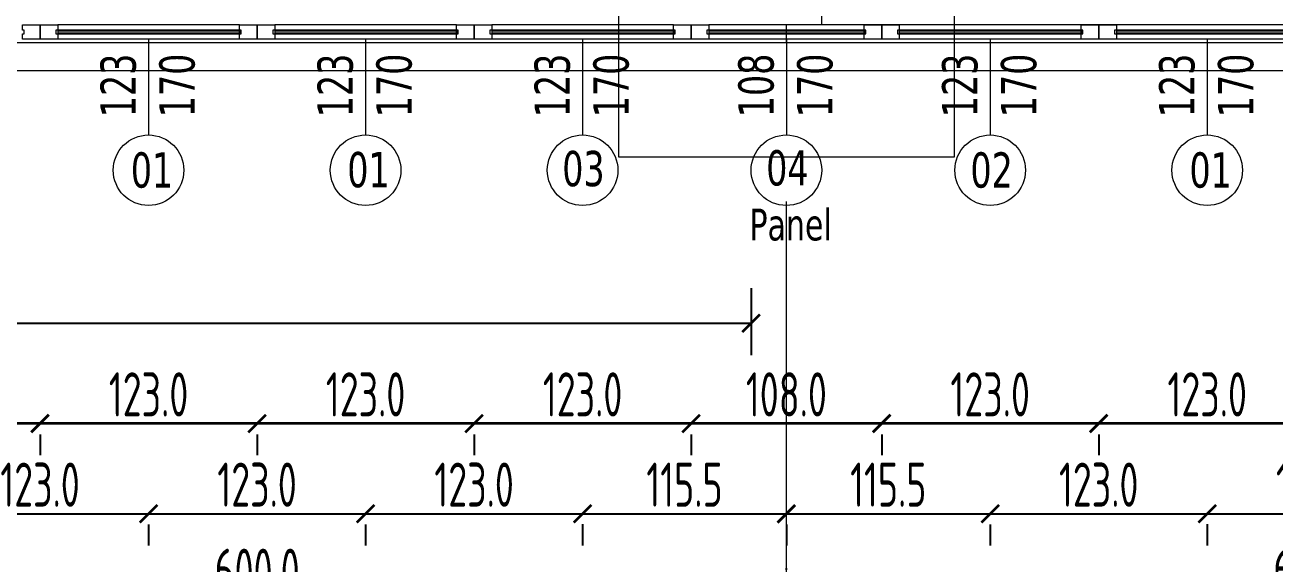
# Model space of a CAD drawing. Extents: x 6529560 to 6558080, y 5579316 to 5588131.
# Drawn here: x 6543831.46 to 6543838.55, y 5579667.87 to 5579670.92 of the extents above; entities that cross this region are included whole.
import ezdxf

# ---------------------------------------------------------------- set-up
doc = ezdxf.new("R2010")
doc.units = 0
doc.header["$MEASUREMENT"] = 0
doc.header["$PDSIZE"] = -5
doc.linetypes.add('ACAD_ISO10W100', pattern=[18, 12, -3, 0, -3])
doc.layers.get('0').update_dxf_attribs({"color": 2, "linetype": 'CONTINUOUS', "lineweight": 5})
doc.layers.get('Defpoints').update_dxf_attribs({"linetype": 'CONTINUOUS'})
for name, color, linetype, lineweight in [('arch_drzwi i okna', 4, 'CONTINUOUS', 15), ('arch_drzwi i okna_znaczniki', 130, 'CONTINUOUS', 9), ('arch_fundamenty na rzucie', 3, 'CONTINUOUS', 15), ('arch_osie', 181, 'CONTINUOUS', 5), ('arch_powierzchnia', 6, 'CONTINUOUS', 35), ('arch_sciany dzialowe cienkie na hali', 52, 'CONTINUOUS', 15), ('arch_sciany zewnętrzne', 94, 'CONTINUOUS', 18), ('arch_wymiary', 2, 'CONTINUOUS', 13)]:
    doc.layers.add(name, color=color, linetype=linetype, lineweight=lineweight)
doc.styles.add('ISO8', font='iso8.shx', dxfattribs={"width": 0.7})
doc.styles.add('TABELKA', font='tahoma.ttf', dxfattribs={"width": 0.8})
doc.dimstyles.new('biura', dxfattribs={"dimtxt": 0.25, "dimasz": 0.1, "dimexe": 0.18, "dimexo": 0.0625, "dimgap": 0.04, "dimtad": 1, "dimdec": 1, "dimlfac": 100, "dimzin": 0, "dimdsep": 46, "dimtxsty": 'ISO8', "dimblk": 'ARCHTICK', "dimcen": 0.09, "dimadec": 0, "dimazin": 0, "dimtfac": 1, "dimtdec": 1, "dimtix": 1, "dimtofl": 0, "dimtmove": 0, "dimatfit": 3, "dimldrblk": 'ARCHTICK', "dimfxl": 0.2, "dimfxlon": 1, "dimtolj": 1, "dimtzin": 0, "dimarcsym": 0})

# ---------------------------------------------------------------- blocks, each defined once
blk = doc.blocks.new('_ArchTick')
at = {"color": 0, "linetype": 'ByBlock', "const_width": 0.15}
blk.add_lwpolyline([(-0.5, -0.5), (0.5, 0.5)], dxfattribs=at)
blk = doc.blocks.new('*D2482')
at = {"layer": 'arch_wymiary', "color": 0, "lineweight": -2, "transparency": 16777216}
for p, q in [((6543745.7765, 5579666.6611), (6543853.7765, 5579666.6611)), ((6543745.7765, 5579666.5898), (6543745.7765, 5579666.4811)), ((6543853.7765, 5579666.5898), (6543853.7765, 5579666.4811))]:
    blk.add_line(p, q, dxfattribs=at)
at = {"layer": 'Defpoints', "color": 0, "transparency": 16777216}
for p in [(6543745.7765, 5579668.6611, -7.3022), (6543853.7765, 5579668.6611, -7.3022), (6543853.7765, 5579666.6611)]:
    blk.add_point(p, dxfattribs=at)
at = {"layer": 'arch_wymiary', "color": 0, "lineweight": -2, "transparency": 16777216, "xscale": 0.1, "yscale": 0.1, "zscale": 0.1, "rotation": 180}
blk.add_blockref('_ArchTick', (6543745.7765, 5579666.6611), dxfattribs=at)
at = {"layer": 'arch_wymiary', "color": 0, "lineweight": -2, "transparency": 16777216, "xscale": 0.1, "yscale": 0.1, "zscale": 0.1}
blk.add_blockref('_ArchTick', (6543853.7765, 5579666.6611), dxfattribs=at)
at = {"layer": 'arch_wymiary', "color": 0, "transparency": 16777216, "insert": (6543799.7765, 5579666.8261), "char_height": 0.25, "attachment_point": 5, "style": 'ISO8'}
blk.add_mtext('\\A1;10800.0', dxfattribs=at)
blk = doc.blocks.new('*D2490')
at = {"layer": 'arch_wymiary', "color": 0, "lineweight": -2, "transparency": 16777216}
for p, q in [((6543829.7765, 5579667.1609), (6543841.7765, 5579667.1609)), ((6543829.7765, 5579667.0416), (6543829.7765, 5579666.9809)), ((6543841.7765, 5579667.0416), (6543841.7765, 5579666.9809))]:
    blk.add_line(p, q, dxfattribs=at)
at = {"layer": 'Defpoints', "color": 0, "transparency": 16777216}
for p in [(6543829.7765, 5579668.1609, -7.3022), (6543841.7765, 5579668.1609, -7.3022), (6543841.7765, 5579667.1609)]:
    blk.add_point(p, dxfattribs=at)
at = {"layer": 'arch_wymiary', "color": 0, "lineweight": -2, "transparency": 16777216, "xscale": 0.1, "yscale": 0.1, "zscale": 0.1, "rotation": 180}
blk.add_blockref('_ArchTick', (6543829.7765, 5579667.1609), dxfattribs=at)
at = {"layer": 'arch_wymiary', "color": 0, "lineweight": -2, "transparency": 16777216, "xscale": 0.1, "yscale": 0.1, "zscale": 0.1}
blk.add_blockref('_ArchTick', (6543841.7765, 5579667.1609), dxfattribs=at)
at = {"layer": 'arch_wymiary', "color": 0, "transparency": 16777216, "insert": (6543835.7765, 5579667.3259), "char_height": 0.25, "attachment_point": 5, "style": 'ISO8'}
blk.add_mtext('\\A1;1200.0', dxfattribs=at)
blk = doc.blocks.new('*D2494')
at = {"layer": 'arch_wymiary', "color": 0, "lineweight": -2, "transparency": 16777216}
for p, q in [((6543835.7765, 5579667.8317), (6543835.7765, 5579667.8411)), ((6543841.7765, 5579667.6611), (6543841.7765, 5579667.8411)), ((6543841.7765, 5579667.6611), (6543835.7765, 5579667.6611))]:
    blk.add_line(p, q, dxfattribs=at)
at = {"layer": 'Defpoints', "color": 0, "transparency": 16777216}
for p in [(6543835.7765, 5579667.6611, -7.3022), (6543835.7765, 5579667.6611), (6543841.7765, 5579667.6536)]:
    blk.add_point(p, dxfattribs=at)
at = {"layer": 'arch_wymiary', "color": 0, "lineweight": -2, "transparency": 16777216, "xscale": 0.1, "yscale": 0.1, "zscale": 0.1, "rotation": 180}
blk.add_blockref('_ArchTick', (6543835.7765, 5579667.6611), dxfattribs=at)
at = {"layer": 'arch_wymiary', "color": 0, "lineweight": -2, "transparency": 16777216, "xscale": 0.1, "yscale": 0.1, "zscale": 0.1}
blk.add_blockref('_ArchTick', (6543841.7765, 5579667.6611), dxfattribs=at)
at = {"layer": 'arch_wymiary', "color": 0, "transparency": 16777216, "insert": (6543838.7765, 5579667.8261), "char_height": 0.25, "attachment_point": 5, "style": 'ISO8'}
blk.add_mtext('\\A1;600.0', dxfattribs=at)
blk = doc.blocks.new('*D2495')
at = {"layer": 'arch_wymiary', "color": 0, "lineweight": -2, "transparency": 16777216}
for p, q in [((6543835.7765, 5579667.8317), (6543835.7765, 5579667.8411)), ((6543835.7765, 5579667.6611), (6543829.7765, 5579667.6611)), ((6543829.7765, 5579667.4904), (6543829.7765, 5579667.4811))]:
    blk.add_line(p, q, dxfattribs=at)
at = {"layer": 'Defpoints', "color": 0, "transparency": 16777216}
for p in [(6543829.7765, 5579667.6611, -7.3022), (6543829.7765, 5579667.6611), (6543835.7765, 5579667.6611, -7.3022)]:
    blk.add_point(p, dxfattribs=at)
at = {"layer": 'arch_wymiary', "color": 0, "lineweight": -2, "transparency": 16777216, "xscale": 0.1, "yscale": 0.1, "zscale": 0.1, "rotation": 180}
blk.add_blockref('_ArchTick', (6543829.7765, 5579667.6611), dxfattribs=at)
at = {"layer": 'arch_wymiary', "color": 0, "lineweight": -2, "transparency": 16777216, "xscale": 0.1, "yscale": 0.1, "zscale": 0.1}
blk.add_blockref('_ArchTick', (6543835.7765, 5579667.6611), dxfattribs=at)
at = {"layer": 'arch_wymiary', "color": 0, "transparency": 16777216, "insert": (6543832.7765, 5579667.8261), "char_height": 0.25, "attachment_point": 5, "style": 'ISO8'}
blk.add_mtext('\\A1;600.0', dxfattribs=at)
blk = doc.blocks.new('*D2679')
at = {"layer": 'arch_wymiary', "color": 0, "lineweight": -2, "transparency": 16777216}
for p, q in [((6543830.9315, 5579668.1491), (6543832.1615, 5579668.1491)), ((6543830.9315, 5579668.0877), (6543830.9315, 5579667.9691)), ((6543832.1615, 5579668.0877), (6543832.1615, 5579667.9691))]:
    blk.add_line(p, q, dxfattribs=at)
at = {"layer": 'Defpoints', "color": 0, "transparency": 16777216}
for p in [(6543830.9315, 5579670.3548, -7.2654), (6543832.1615, 5579670.3548, -7.2654), (6543832.1615, 5579668.1491)]:
    blk.add_point(p, dxfattribs=at)
at = {"layer": 'arch_wymiary', "color": 0, "lineweight": -2, "transparency": 16777216, "xscale": 0.1, "yscale": 0.1, "zscale": 0.1, "rotation": 180}
blk.add_blockref('_ArchTick', (6543830.9315, 5579668.1491), dxfattribs=at)
at = {"layer": 'arch_wymiary', "color": 0, "lineweight": -2, "transparency": 16777216, "xscale": 0.1, "yscale": 0.1, "zscale": 0.1}
blk.add_blockref('_ArchTick', (6543832.1615, 5579668.1491), dxfattribs=at)
at = {"layer": 'arch_wymiary', "color": 0, "transparency": 16777216, "insert": (6543831.5465, 5579668.3141), "char_height": 0.25, "attachment_point": 5, "style": 'ISO8'}
blk.add_mtext('\\A1;123.0', dxfattribs=at)
blk = doc.blocks.new('*D2680')
at = {"layer": 'arch_wymiary', "color": 0, "lineweight": -2, "transparency": 16777216}
for p, q in [((6543832.1615, 5579668.1491), (6543833.3915, 5579668.1491)), ((6543832.1615, 5579668.0877), (6543832.1615, 5579667.9691)), ((6543833.3915, 5579668.0885), (6543833.3915, 5579667.9691))]:
    blk.add_line(p, q, dxfattribs=at)
at = {"layer": 'Defpoints', "color": 0, "transparency": 16777216}
for p in [(6543833.3915, 5579670.3982, 7.3391), (6543832.1615, 5579670.3548, -7.2654), (6543833.3915, 5579668.1491)]:
    blk.add_point(p, dxfattribs=at)
at = {"layer": 'arch_wymiary', "color": 0, "lineweight": -2, "transparency": 16777216, "xscale": 0.1, "yscale": 0.1, "zscale": 0.1, "rotation": 180}
blk.add_blockref('_ArchTick', (6543832.1615, 5579668.1491), dxfattribs=at)
at = {"layer": 'arch_wymiary', "color": 0, "lineweight": -2, "transparency": 16777216, "xscale": 0.1, "yscale": 0.1, "zscale": 0.1}
blk.add_blockref('_ArchTick', (6543833.3915, 5579668.1491), dxfattribs=at)
at = {"layer": 'arch_wymiary', "color": 0, "transparency": 16777216, "insert": (6543832.7765, 5579668.3141), "char_height": 0.25, "attachment_point": 5, "style": 'ISO8'}
blk.add_mtext('\\A1;123.0', dxfattribs=at)
blk = doc.blocks.new('*D2681')
at = {"layer": 'arch_wymiary', "color": 0, "lineweight": -2, "transparency": 16777216}
for p, q in [((6543833.3915, 5579668.1491), (6543834.6215, 5579668.1491)), ((6543833.3915, 5579668.0885), (6543833.3915, 5579667.9691)), ((6543834.6215, 5579668.0896), (6543834.6215, 5579667.9691))]:
    blk.add_line(p, q, dxfattribs=at)
at = {"layer": 'Defpoints', "color": 0, "transparency": 16777216}
for p in [(6543833.3915, 5579670.3982, 7.3391), (6543834.6215, 5579670.3982, -7.2654), (6543834.6215, 5579668.1491)]:
    blk.add_point(p, dxfattribs=at)
at = {"layer": 'arch_wymiary', "color": 0, "lineweight": -2, "transparency": 16777216, "xscale": 0.1, "yscale": 0.1, "zscale": 0.1, "rotation": 180}
blk.add_blockref('_ArchTick', (6543833.3915, 5579668.1491), dxfattribs=at)
at = {"layer": 'arch_wymiary', "color": 0, "lineweight": -2, "transparency": 16777216, "xscale": 0.1, "yscale": 0.1, "zscale": 0.1}
blk.add_blockref('_ArchTick', (6543834.6215, 5579668.1491), dxfattribs=at)
at = {"layer": 'arch_wymiary', "color": 0, "transparency": 16777216, "insert": (6543834.0065, 5579668.3141), "char_height": 0.25, "attachment_point": 5, "style": 'ISO8'}
blk.add_mtext('\\A1;123.0', dxfattribs=at)
blk = doc.blocks.new('*D2682')
at = {"layer": 'arch_wymiary', "color": 0, "lineweight": -2, "transparency": 16777216}
for p, q in [((6543834.6215, 5579668.1491), (6543835.7765, 5579668.1491)), ((6543834.6215, 5579668.0896), (6543834.6215, 5579667.9691)), ((6543835.7765, 5579668.0885), (6543835.7765, 5579667.9691))]:
    blk.add_line(p, q, dxfattribs=at)
at = {"layer": 'Defpoints', "color": 0, "transparency": 16777216}
for p in [(6543834.6215, 5579670.3982, -7.2654), (6543835.7765, 5579670.3982, 7.3391), (6543835.7765, 5579668.1491)]:
    blk.add_point(p, dxfattribs=at)
at = {"layer": 'arch_wymiary', "color": 0, "lineweight": -2, "transparency": 16777216, "xscale": 0.1, "yscale": 0.1, "zscale": 0.1, "rotation": 180}
blk.add_blockref('_ArchTick', (6543834.6215, 5579668.1491), dxfattribs=at)
at = {"layer": 'arch_wymiary', "color": 0, "lineweight": -2, "transparency": 16777216, "xscale": 0.1, "yscale": 0.1, "zscale": 0.1}
blk.add_blockref('_ArchTick', (6543835.7765, 5579668.1491), dxfattribs=at)
at = {"layer": 'arch_wymiary', "color": 0, "transparency": 16777216, "insert": (6543835.199, 5579668.3141), "char_height": 0.25, "attachment_point": 5, "style": 'ISO8'}
blk.add_mtext('\\A1;115.5', dxfattribs=at)
blk = doc.blocks.new('*D2683')
at = {"layer": 'arch_wymiary', "color": 0, "lineweight": -2, "transparency": 16777216}
for p, q in [((6543835.7765, 5579668.1491), (6543836.9315, 5579668.1491)), ((6543835.7765, 5579668.0885), (6543835.7765, 5579667.9691)), ((6543836.9315, 5579668.0885), (6543836.9315, 5579667.9691))]:
    blk.add_line(p, q, dxfattribs=at)
at = {"layer": 'Defpoints', "color": 0, "transparency": 16777216}
for p in [(6543835.7765, 5579670.3982, 7.3391), (6543836.9315, 5579670.3982, 7.3391), (6543836.9315, 5579668.1491)]:
    blk.add_point(p, dxfattribs=at)
at = {"layer": 'arch_wymiary', "color": 0, "lineweight": -2, "transparency": 16777216, "xscale": 0.1, "yscale": 0.1, "zscale": 0.1, "rotation": 180}
blk.add_blockref('_ArchTick', (6543835.7765, 5579668.1491), dxfattribs=at)
at = {"layer": 'arch_wymiary', "color": 0, "lineweight": -2, "transparency": 16777216, "xscale": 0.1, "yscale": 0.1, "zscale": 0.1}
blk.add_blockref('_ArchTick', (6543836.9315, 5579668.1491), dxfattribs=at)
at = {"layer": 'arch_wymiary', "color": 0, "transparency": 16777216, "insert": (6543836.354, 5579668.3141), "char_height": 0.25, "attachment_point": 5, "style": 'ISO8'}
blk.add_mtext('\\A1;115.5', dxfattribs=at)
blk = doc.blocks.new('*D2684')
at = {"layer": 'arch_wymiary', "color": 0, "lineweight": -2, "transparency": 16777216}
for p, q in [((6543836.9315, 5579668.1491), (6543838.1615, 5579668.1491)), ((6543836.9315, 5579668.0885), (6543836.9315, 5579667.9691)), ((6543838.1615, 5579668.0896), (6543838.1615, 5579667.9691))]:
    blk.add_line(p, q, dxfattribs=at)
at = {"layer": 'Defpoints', "color": 0, "transparency": 16777216}
for p in [(6543836.9315, 5579670.3982, 7.3391), (6543838.1615, 5579670.3982, -7.2654), (6543838.1615, 5579668.1491)]:
    blk.add_point(p, dxfattribs=at)
at = {"layer": 'arch_wymiary', "color": 0, "lineweight": -2, "transparency": 16777216, "xscale": 0.1, "yscale": 0.1, "zscale": 0.1, "rotation": 180}
blk.add_blockref('_ArchTick', (6543836.9315, 5579668.1491), dxfattribs=at)
at = {"layer": 'arch_wymiary', "color": 0, "lineweight": -2, "transparency": 16777216, "xscale": 0.1, "yscale": 0.1, "zscale": 0.1}
blk.add_blockref('_ArchTick', (6543838.1615, 5579668.1491), dxfattribs=at)
at = {"layer": 'arch_wymiary', "color": 0, "transparency": 16777216, "insert": (6543837.5465, 5579668.3141), "char_height": 0.25, "attachment_point": 5, "style": 'ISO8'}
blk.add_mtext('\\A1;123.0', dxfattribs=at)
blk = doc.blocks.new('*D2685')
at = {"layer": 'arch_wymiary', "color": 0, "lineweight": -2, "transparency": 16777216}
for p, q in [((6543838.1615, 5579668.1491), (6543839.3915, 5579668.1491)), ((6543838.1615, 5579668.0896), (6543838.1615, 5579667.9691)), ((6543839.3915, 5579668.0896), (6543839.3915, 5579667.9691))]:
    blk.add_line(p, q, dxfattribs=at)
at = {"layer": 'Defpoints', "color": 0, "transparency": 16777216}
for p in [(6543838.1615, 5579670.3982, -7.2654), (6543839.3915, 5579670.3982, -7.2654), (6543839.3915, 5579668.1491)]:
    blk.add_point(p, dxfattribs=at)
at = {"layer": 'arch_wymiary', "color": 0, "lineweight": -2, "transparency": 16777216, "xscale": 0.1, "yscale": 0.1, "zscale": 0.1, "rotation": 180}
blk.add_blockref('_ArchTick', (6543838.1615, 5579668.1491), dxfattribs=at)
at = {"layer": 'arch_wymiary', "color": 0, "lineweight": -2, "transparency": 16777216, "xscale": 0.1, "yscale": 0.1, "zscale": 0.1}
blk.add_blockref('_ArchTick', (6543839.3915, 5579668.1491), dxfattribs=at)
at = {"layer": 'arch_wymiary', "color": 0, "transparency": 16777216, "insert": (6543838.7765, 5579668.3141), "char_height": 0.25, "attachment_point": 5, "style": 'ISO8'}
blk.add_mtext('\\A1;123.0', dxfattribs=at)
blk = doc.blocks.new('*D2755')
at = {"layer": 'arch_wymiary', "color": 0, "lineweight": -2, "transparency": 16777216}
for p, q in [((6543830.3165, 5579668.6611), (6543831.5465, 5579668.6611)), ((6543830.3165, 5579668.5985), (6543830.3165, 5579668.4811)), ((6543831.5465, 5579668.5985), (6543831.5465, 5579668.4811))]:
    blk.add_line(p, q, dxfattribs=at)
at = {"layer": 'Defpoints', "color": 0, "transparency": 16777216}
for p in [(6543830.3165, 5579670.8411, -7.2654), (6543831.5465, 5579670.8411, -7.2654), (6543831.5465, 5579668.6611)]:
    blk.add_point(p, dxfattribs=at)
at = {"layer": 'arch_wymiary', "color": 0, "lineweight": -2, "transparency": 16777216, "xscale": 0.1, "yscale": 0.1, "zscale": 0.1, "rotation": 180}
blk.add_blockref('_ArchTick', (6543830.3165, 5579668.6611), dxfattribs=at)
at = {"layer": 'arch_wymiary', "color": 0, "lineweight": -2, "transparency": 16777216, "xscale": 0.1, "yscale": 0.1, "zscale": 0.1}
blk.add_blockref('_ArchTick', (6543831.5465, 5579668.6611), dxfattribs=at)
at = {"layer": 'arch_wymiary', "color": 0, "transparency": 16777216, "insert": (6543830.9315, 5579668.8261), "char_height": 0.25, "attachment_point": 5, "style": 'ISO8'}
blk.add_mtext('\\A1;123.0', dxfattribs=at)
blk = doc.blocks.new('*D2756')
at = {"layer": 'arch_wymiary', "color": 0, "lineweight": -2, "transparency": 16777216}
for p, q in [((6543831.5465, 5579668.6611), (6543832.7765, 5579668.6611)), ((6543831.5465, 5579668.5985), (6543831.5465, 5579668.4811)), ((6543832.7765, 5579668.5985), (6543832.7765, 5579668.4811))]:
    blk.add_line(p, q, dxfattribs=at)
at = {"layer": 'Defpoints', "color": 0, "transparency": 16777216}
for p in [(6543831.5465, 5579670.8411, -7.2654), (6543832.7765, 5579670.8411, -7.2654), (6543832.7765, 5579668.6611)]:
    blk.add_point(p, dxfattribs=at)
at = {"layer": 'arch_wymiary', "color": 0, "lineweight": -2, "transparency": 16777216, "xscale": 0.1, "yscale": 0.1, "zscale": 0.1, "rotation": 180}
blk.add_blockref('_ArchTick', (6543831.5465, 5579668.6611), dxfattribs=at)
at = {"layer": 'arch_wymiary', "color": 0, "lineweight": -2, "transparency": 16777216, "xscale": 0.1, "yscale": 0.1, "zscale": 0.1}
blk.add_blockref('_ArchTick', (6543832.7765, 5579668.6611), dxfattribs=at)
at = {"layer": 'arch_wymiary', "color": 0, "transparency": 16777216, "insert": (6543832.1615, 5579668.8261), "char_height": 0.25, "attachment_point": 5, "style": 'ISO8'}
blk.add_mtext('\\A1;123.0', dxfattribs=at)
blk = doc.blocks.new('*D2757')
at = {"layer": 'arch_wymiary', "color": 0, "lineweight": -2, "transparency": 16777216}
for p, q in [((6543832.7765, 5579668.6611), (6543834.0065, 5579668.6611)), ((6543832.7765, 5579668.5985), (6543832.7765, 5579668.4811)), ((6543834.0065, 5579668.5985), (6543834.0065, 5579668.4811))]:
    blk.add_line(p, q, dxfattribs=at)
at = {"layer": 'Defpoints', "color": 0, "transparency": 16777216}
for p in [(6543832.7765, 5579670.8411, -7.2654), (6543834.0065, 5579670.8411, -7.2654), (6543834.0065, 5579668.6611)]:
    blk.add_point(p, dxfattribs=at)
at = {"layer": 'arch_wymiary', "color": 0, "lineweight": -2, "transparency": 16777216, "xscale": 0.1, "yscale": 0.1, "zscale": 0.1, "rotation": 180}
blk.add_blockref('_ArchTick', (6543832.7765, 5579668.6611), dxfattribs=at)
at = {"layer": 'arch_wymiary', "color": 0, "lineweight": -2, "transparency": 16777216, "xscale": 0.1, "yscale": 0.1, "zscale": 0.1}
blk.add_blockref('_ArchTick', (6543834.0065, 5579668.6611), dxfattribs=at)
at = {"layer": 'arch_wymiary', "color": 0, "transparency": 16777216, "insert": (6543833.3915, 5579668.8261), "char_height": 0.25, "attachment_point": 5, "style": 'ISO8'}
blk.add_mtext('\\A1;123.0', dxfattribs=at)
blk = doc.blocks.new('*D2758')
at = {"layer": 'arch_wymiary', "color": 0, "lineweight": -2, "transparency": 16777216}
for p, q in [((6543834.0065, 5579668.6611), (6543835.2365, 5579668.6611)), ((6543834.0065, 5579668.5985), (6543834.0065, 5579668.4811)), ((6543835.2365, 5579668.5985), (6543835.2365, 5579668.4811))]:
    blk.add_line(p, q, dxfattribs=at)
at = {"layer": 'Defpoints', "color": 0, "transparency": 16777216}
for p in [(6543834.0065, 5579670.8411, -7.2654), (6543835.2365, 5579670.8411, -7.2654), (6543835.2365, 5579668.6611)]:
    blk.add_point(p, dxfattribs=at)
at = {"layer": 'arch_wymiary', "color": 0, "lineweight": -2, "transparency": 16777216, "xscale": 0.1, "yscale": 0.1, "zscale": 0.1, "rotation": 180}
blk.add_blockref('_ArchTick', (6543834.0065, 5579668.6611), dxfattribs=at)
at = {"layer": 'arch_wymiary', "color": 0, "lineweight": -2, "transparency": 16777216, "xscale": 0.1, "yscale": 0.1, "zscale": 0.1}
blk.add_blockref('_ArchTick', (6543835.2365, 5579668.6611), dxfattribs=at)
at = {"layer": 'arch_wymiary', "color": 0, "transparency": 16777216, "insert": (6543834.6215, 5579668.8261), "char_height": 0.25, "attachment_point": 5, "style": 'ISO8'}
blk.add_mtext('\\A1;123.0', dxfattribs=at)
blk = doc.blocks.new('*D2759')
at = {"layer": 'arch_wymiary', "color": 0, "lineweight": -2, "transparency": 16777216}
for p, q in [((6543835.2365, 5579668.6611), (6543836.3165, 5579668.6611)), ((6543835.2365, 5579668.5985), (6543835.2365, 5579668.4811)), ((6543836.3165, 5579668.5985), (6543836.3165, 5579668.4811))]:
    blk.add_line(p, q, dxfattribs=at)
at = {"layer": 'Defpoints', "color": 0, "transparency": 16777216}
for p in [(6543835.2365, 5579670.8411, -7.2654), (6543836.3165, 5579670.8411, -7.2654), (6543836.3165, 5579668.6611)]:
    blk.add_point(p, dxfattribs=at)
at = {"layer": 'arch_wymiary', "color": 0, "lineweight": -2, "transparency": 16777216, "xscale": 0.1, "yscale": 0.1, "zscale": 0.1, "rotation": 180}
blk.add_blockref('_ArchTick', (6543835.2365, 5579668.6611), dxfattribs=at)
at = {"layer": 'arch_wymiary', "color": 0, "lineweight": -2, "transparency": 16777216, "xscale": 0.1, "yscale": 0.1, "zscale": 0.1}
blk.add_blockref('_ArchTick', (6543836.3165, 5579668.6611), dxfattribs=at)
at = {"layer": 'arch_wymiary', "color": 0, "transparency": 16777216, "insert": (6543835.7765, 5579668.8261), "char_height": 0.25, "attachment_point": 5, "style": 'ISO8'}
blk.add_mtext('\\A1;108.0', dxfattribs=at)
blk = doc.blocks.new('*D2760')
at = {"layer": 'arch_wymiary', "color": 0, "lineweight": -2, "transparency": 16777216}
for p, q in [((6543836.3165, 5579668.6611), (6543837.5465, 5579668.6611)), ((6543836.3165, 5579668.5985), (6543836.3165, 5579668.4811)), ((6543837.5465, 5579668.5985), (6543837.5465, 5579668.4811))]:
    blk.add_line(p, q, dxfattribs=at)
at = {"layer": 'Defpoints', "color": 0, "transparency": 16777216}
for p in [(6543836.3165, 5579670.8411, -7.2654), (6543837.5465, 5579670.8411, -7.2654), (6543837.5465, 5579668.6611)]:
    blk.add_point(p, dxfattribs=at)
at = {"layer": 'arch_wymiary', "color": 0, "lineweight": -2, "transparency": 16777216, "xscale": 0.1, "yscale": 0.1, "zscale": 0.1, "rotation": 180}
blk.add_blockref('_ArchTick', (6543836.3165, 5579668.6611), dxfattribs=at)
at = {"layer": 'arch_wymiary', "color": 0, "lineweight": -2, "transparency": 16777216, "xscale": 0.1, "yscale": 0.1, "zscale": 0.1}
blk.add_blockref('_ArchTick', (6543837.5465, 5579668.6611), dxfattribs=at)
at = {"layer": 'arch_wymiary', "color": 0, "transparency": 16777216, "insert": (6543836.9315, 5579668.8261), "char_height": 0.25, "attachment_point": 5, "style": 'ISO8'}
blk.add_mtext('\\A1;123.0', dxfattribs=at)
blk = doc.blocks.new('*D2761')
at = {"layer": 'arch_wymiary', "color": 0, "lineweight": -2, "transparency": 16777216}
for p, q in [((6543837.5465, 5579668.6611), (6543838.7765, 5579668.6611)), ((6543837.5465, 5579668.5985), (6543837.5465, 5579668.4811)), ((6543838.7765, 5579668.5985), (6543838.7765, 5579668.4811))]:
    blk.add_line(p, q, dxfattribs=at)
at = {"layer": 'Defpoints', "color": 0, "transparency": 16777216}
for p in [(6543837.5465, 5579670.8411, -7.2654), (6543838.7765, 5579670.8411, -7.2654), (6543838.7765, 5579668.6611)]:
    blk.add_point(p, dxfattribs=at)
at = {"layer": 'arch_wymiary', "color": 0, "lineweight": -2, "transparency": 16777216, "xscale": 0.1, "yscale": 0.1, "zscale": 0.1, "rotation": 180}
blk.add_blockref('_ArchTick', (6543837.5465, 5579668.6611), dxfattribs=at)
at = {"layer": 'arch_wymiary', "color": 0, "lineweight": -2, "transparency": 16777216, "xscale": 0.1, "yscale": 0.1, "zscale": 0.1}
blk.add_blockref('_ArchTick', (6543838.7765, 5579668.6611), dxfattribs=at)
at = {"layer": 'arch_wymiary', "color": 0, "transparency": 16777216, "insert": (6543838.1615, 5579668.8261), "char_height": 0.25, "attachment_point": 5, "style": 'ISO8'}
blk.add_mtext('\\A1;123.0', dxfattribs=at)
blk = doc.blocks.new('*D2781')
at = {"layer": 'arch_wymiary', "color": 0, "lineweight": -2, "transparency": 16777216}
for p, q in [((6543823.9765, 5579669.4293), (6543823.9765, 5579669.0493)), ((6543835.5765, 5579669.4293), (6543835.5765, 5579669.0493)), ((6543823.9765, 5579669.2293), (6543835.5765, 5579669.2293))]:
    blk.add_line(p, q, dxfattribs=at)
at = {"layer": 'Defpoints', "color": 0, "transparency": 16777216}
for p in [(6543823.9765, 5579671.4191), (6543835.5765, 5579671.3211), (6543835.5765, 5579669.2293)]:
    blk.add_point(p, dxfattribs=at)
at = {"layer": 'arch_wymiary', "color": 0, "lineweight": -2, "transparency": 16777216, "xscale": 0.1, "yscale": 0.1, "zscale": 0.1, "rotation": 180}
blk.add_blockref('_ArchTick', (6543823.9765, 5579669.2293), dxfattribs=at)
at = {"layer": 'arch_wymiary', "color": 0, "lineweight": -2, "transparency": 16777216, "xscale": 0.1, "yscale": 0.1, "zscale": 0.1}
blk.add_blockref('_ArchTick', (6543835.5765, 5579669.2293), dxfattribs=at)
at = {"layer": 'arch_wymiary', "color": 0, "transparency": 16777216, "insert": (6543829.7765, 5579669.3943), "char_height": 0.25, "attachment_point": 5, "style": 'ISO8'}
blk.add_mtext('\\A1;1160.0', dxfattribs=at)

msp = doc.modelspace()

# ---------------------------------------------------------------- linework, layer by layer
at = {"layer": 'arch_drzwi i okna'}
for p, q in [((6543832.6765, 5579670.9211), (6543831.6465, 5579670.9211)), ((6543831.6465, 5579670.8911), (6543831.6465, 5579670.8711)), ((6543832.6765, 5579670.8911), (6543832.6765, 5579670.8711)), ((6543833.9065, 5579670.9211), (6543832.8765, 5579670.9211)), ((6543832.8765, 5579670.8911), (6543832.8765, 5579670.8711)), ((6543833.9065, 5579670.8911), (6543833.9065, 5579670.8711)), ((6543835.1365, 5579670.9211), (6543834.1065, 5579670.9211)), ((6543834.1065, 5579670.8911), (6543834.1065, 5579670.8711)), ((6543835.1365, 5579670.8911), (6543835.1365, 5579670.8711)), ((6543836.2165, 5579670.9211), (6543835.3365, 5579670.9211)), ((6543835.3365, 5579670.8911), (6543835.3365, 5579670.8711)), ((6543836.2165, 5579670.8911), (6543836.2165, 5579670.8711)), ((6543837.4465, 5579670.9211), (6543836.4165, 5579670.9211)), ((6543836.4165, 5579670.8911), (6543836.4165, 5579670.8711)), ((6543837.4465, 5579670.8911), (6543837.4465, 5579670.8711)), ((6543838.6765, 5579670.9211), (6543837.6465, 5579670.9211)), ((6543837.6465, 5579670.8911), (6543837.6465, 5579670.8711)), ((6543832.6765, 5579670.8411), (6543831.6465, 5579670.8411)), ((6543833.9065, 5579670.8411), (6543832.8765, 5579670.8411)), ((6543835.1365, 5579670.8411), (6543834.1065, 5579670.8411)), ((6543836.2165, 5579670.8411), (6543835.3365, 5579670.8411)), ((6543837.4465, 5579670.8411), (6543836.4165, 5579670.8411)), ((6543838.6765, 5579670.8411), (6543837.6465, 5579670.8411))]:
    msp.add_line(p, q, dxfattribs=at)
for points in [[(6543831.4465, 5579670.8411), (6543831.4465, 5579670.8711), (6543831.4565, 5579670.8711), (6543831.4565, 5579670.8911), (6543831.4465, 5579670.8911), (6543831.4465, 5579670.9211), (6543831.5465, 5579670.9211), (6543831.5465, 5579670.8411), (6543831.4465, 5579670.8411)], [(6543831.6465, 5579670.9211), (6543831.6465, 5579670.8911), (6543831.6365, 5579670.8911), (6543831.6365, 5579670.8711), (6543831.6465, 5579670.8711), (6543831.6465, 5579670.8411), (6543831.5465, 5579670.8411), (6543831.5465, 5579670.9211), (6543831.6465, 5579670.9211)], [(6543832.6765, 5579670.8411), (6543832.6765, 5579670.8711), (6543832.6865, 5579670.8711), (6543832.6865, 5579670.8911), (6543832.6765, 5579670.8911), (6543832.6765, 5579670.9211), (6543832.7765, 5579670.9211), (6543832.7765, 5579670.8411), (6543832.6765, 5579670.8411)], [(6543832.8765, 5579670.9211), (6543832.8765, 5579670.8911), (6543832.8665, 5579670.8911), (6543832.8665, 5579670.8711), (6543832.8765, 5579670.8711), (6543832.8765, 5579670.8411), (6543832.7765, 5579670.8411), (6543832.7765, 5579670.9211), (6543832.8765, 5579670.9211)], [(6543833.9065, 5579670.8411), (6543833.9065, 5579670.8711), (6543833.9165, 5579670.8711), (6543833.9165, 5579670.8911), (6543833.9065, 5579670.8911), (6543833.9065, 5579670.9211), (6543834.0065, 5579670.9211), (6543834.0065, 5579670.8411), (6543833.9065, 5579670.8411)], [(6543834.1065, 5579670.9211), (6543834.1065, 5579670.8911), (6543834.0965, 5579670.8911), (6543834.0965, 5579670.8711), (6543834.1065, 5579670.8711), (6543834.1065, 5579670.8411), (6543834.0065, 5579670.8411), (6543834.0065, 5579670.9211), (6543834.1065, 5579670.9211)], [(6543835.1365, 5579670.8411), (6543835.1365, 5579670.8711), (6543835.1465, 5579670.8711), (6543835.1465, 5579670.8911), (6543835.1365, 5579670.8911), (6543835.1365, 5579670.9211), (6543835.2365, 5579670.9211), (6543835.2365, 5579670.8411), (6543835.1365, 5579670.8411)], [(6543835.3365, 5579670.9211), (6543835.3365, 5579670.8911), (6543835.3265, 5579670.8911), (6543835.3265, 5579670.8711), (6543835.3365, 5579670.8711), (6543835.3365, 5579670.8411), (6543835.2365, 5579670.8411), (6543835.2365, 5579670.9211), (6543835.3365, 5579670.9211)], [(6543836.2165, 5579670.8411), (6543836.2165, 5579670.8711), (6543836.2265, 5579670.8711), (6543836.2265, 5579670.8911), (6543836.2165, 5579670.8911), (6543836.2165, 5579670.9211), (6543836.3165, 5579670.9211), (6543836.3165, 5579670.8411), (6543836.2165, 5579670.8411)], [(6543836.4165, 5579670.9211), (6543836.4165, 5579670.8911), (6543836.4065, 5579670.8911), (6543836.4065, 5579670.8711), (6543836.4165, 5579670.8711), (6543836.4165, 5579670.8411), (6543836.3165, 5579670.8411), (6543836.3165, 5579670.9211), (6543836.4165, 5579670.9211)], [(6543837.4465, 5579670.8411), (6543837.4465, 5579670.8711), (6543837.4565, 5579670.8711), (6543837.4565, 5579670.8911), (6543837.4465, 5579670.8911), (6543837.4465, 5579670.9211), (6543837.5465, 5579670.9211), (6543837.5465, 5579670.8411), (6543837.4465, 5579670.8411)], [(6543837.6465, 5579670.9211), (6543837.6465, 5579670.8911), (6543837.6365, 5579670.8911), (6543837.6365, 5579670.8711), (6543837.6465, 5579670.8711), (6543837.6465, 5579670.8411), (6543837.5465, 5579670.8411), (6543837.5465, 5579670.9211), (6543837.6465, 5579670.9211)]]:
    msp.add_lwpolyline(points, dxfattribs=at)
for points in [[(6543831.6365, 5579670.8711), (6543832.6865, 5579670.8711), (6543832.6865, 5579670.8911), (6543831.6365, 5579670.8911)], [(6543831.6465, 5579670.8761), (6543832.6765, 5579670.8761), (6543832.6765, 5579670.8861), (6543831.6465, 5579670.8861)], [(6543832.8665, 5579670.8711), (6543833.9165, 5579670.8711), (6543833.9165, 5579670.8911), (6543832.8665, 5579670.8911)], [(6543832.8765, 5579670.8761), (6543833.9065, 5579670.8761), (6543833.9065, 5579670.8861), (6543832.8765, 5579670.8861)], [(6543834.0965, 5579670.8711), (6543835.1465, 5579670.8711), (6543835.1465, 5579670.8911), (6543834.0965, 5579670.8911)], [(6543834.1065, 5579670.8761), (6543835.1365, 5579670.8761), (6543835.1365, 5579670.8861), (6543834.1065, 5579670.8861)], [(6543835.3265, 5579670.8711), (6543836.2265, 5579670.8711), (6543836.2265, 5579670.8911), (6543835.3265, 5579670.8911)], [(6543835.3365, 5579670.8761), (6543836.2165, 5579670.8761), (6543836.2165, 5579670.8861), (6543835.3365, 5579670.8861)], [(6543836.4065, 5579670.8711), (6543837.4565, 5579670.8711), (6543837.4565, 5579670.8911), (6543836.4065, 5579670.8911)], [(6543836.4165, 5579670.8761), (6543837.4465, 5579670.8761), (6543837.4465, 5579670.8861), (6543836.4165, 5579670.8861)], [(6543837.6365, 5579670.8711), (6543838.6865, 5579670.8711), (6543838.6865, 5579670.8911), (6543837.6365, 5579670.8911)], [(6543837.6465, 5579670.8761), (6543838.6765, 5579670.8761), (6543838.6765, 5579670.8861), (6543837.6465, 5579670.8861)]]:
    msp.add_lwpolyline(points, close=True, dxfattribs=at)
at = {"layer": 'arch_drzwi i okna_znaczniki'}
for p, q in [((6543832.1615, 5579670.8411), (6543832.1615, 5579670.2973)), ((6543833.3915, 5579670.8411), (6543833.3915, 5579670.2973)), ((6543834.6215, 5579670.8411), (6543834.6215, 5579670.2973)), ((6543835.7765, 5579670.8411), (6543835.7765, 5579670.2973)), ((6543836.9315, 5579670.8411), (6543836.9315, 5579670.2973)), ((6543838.1615, 5579670.8411), (6543838.1615, 5579670.2973))]:
    msp.add_line(p, q, dxfattribs=at)
for centre in [(6543832.1615, 5579670.0973, -7.3022), (6543833.3915, 5579670.0973, -7.3022), (6543834.6215, 5579670.0973, -7.3022), (6543835.7765, 5579670.0973, -7.3022), (6543836.9315, 5579670.0973, -7.3022), (6543838.1615, 5579670.0973, -7.3022)]:
    msp.add_circle(centre, 0.2, dxfattribs=at)
at = {"layer": 'arch_fundamenty na rzucie'}
msp.add_lwpolyline([(6543834.8265, 5579672.071), (6543836.7265, 5579672.071), (6543836.7265, 5579670.171), (6543834.8265, 5579670.171)], close=True, dxfattribs=at)
at = {"layer": 'arch_osie', "linetype": 'ACAD_ISO10W100', "ltscale": 0.3, "extrusion": (-4.94832e-09, -8.0265e-10, 1), "elevation": 0}
msp.add_lwpolyline([(6543835.7765, 5579666.3192), (6543835.7765, 5579684.833)], dxfattribs=at)
at = {"layer": 'arch_powierzchnia'}
msp.add_lwpolyline([(6543743.2165, 5579685.8086), (6543856.3365, 5579685.8086), (6543856.3365, 5579668.6611), (6543743.2165, 5579668.6611)], close=True, dxfattribs=at)
at = {"layer": 'arch_sciany dzialowe cienkie na hali'}
msp.add_lwpolyline([(6543835.9765, 5579670.9911), (6543841.5765, 5579670.9911), (6543841.5765, 5579670.9211), (6543835.9765, 5579670.9211)], close=True, dxfattribs=at)
at = {"layer": 'arch_sciany zewnętrzne'}
for points in [[(6543854.3366, 5579683.8086), (6543854.3366, 5579670.6611), (6543775.5765, 5579670.6611)], [(6543828.0065, 5579670.8411), (6543828.0065, 5579670.8211), (6543854.1766, 5579670.8211), (6543854.1766, 5579682.1306), (6543854.1565, 5579682.1306)]]:
    msp.add_lwpolyline(points, dxfattribs=at)

# ---------------------------------------------------------------- texts
at = {"layer": 'arch_drzwi i okna_znaczniki', "char_height": 0.2, "attachment_point": 1, "rotation": 90, "style": 'TABELKA'}
for s, insert in [('123\\P170', (6543831.889, 5579670.3982, 7.3022)), ('123\\P170', (6543833.119, 5579670.3982, 7.3022)), ('123\\P170', (6543834.349, 5579670.3982, 7.3022)), ('108\\P170', (6543835.504, 5579670.3982, 7.3022)), ('123\\P170', (6543836.659, 5579670.3982, 7.3022)), ('123\\P170', (6543837.889, 5579670.3982, 7.3022))]:
    msp.add_mtext_dynamic_manual_height_columns(s, width=2.624355, gutter_width=1.8276, heights=[0], dxfattribs=dict(at, insert=insert))
at = {"layer": 'arch_drzwi i okna_znaczniki', "attachment_point": 1, "style": 'TABELKA'}
for s, insert, char_height, width in [('01', (6543832.061, 5579670.1989, -14.2426), 0.2, 0.354262), ('01', (6543833.288, 5579670.2011, -14.2226), 0.2, 0.354262), ('03', (6543834.5061, 5579670.207, -14.2326), 0.2, 0.354262), ('04', (6543835.6621, 5579670.2109, -15.0926), 0.2, 0.354262), ('02', (6543836.8195, 5579670.1988, -14.2326), 0.2, 0.354262), ('01', (6543838.061, 5579670.1989, -14.2426), 0.2, 0.354262), ('Panel', (6543835.5675, 5579669.8795, -7.9441), 0.18, 1.221099)]:
    msp.add_mtext(s, dxfattribs=dict(at, insert=insert, char_height=char_height, width=width))

# ---------------------------------------------------------------- dimensions: what is measured, and where the dimension line sits
at = {"layer": 'arch_wymiary', "color": 4}
dim = msp.add_linear_dim(base=(6543835.5765, 5579669.2293), p1=(6543823.9765, 5579671.4191), p2=(6543835.5765, 5579671.3211), dimstyle='biura', override={"dimarcsym": 2}, dxfattribs=at)
dim.commit()
dim.dimension.update_dxf_attribs({"geometry": '*D2781', "text_midpoint": (6543829.7765, 5579669.3943)})
at = {"layer": 'arch_wymiary'}
for base, p1, p2, override, picture, middle in [((6543831.5465, 5579668.6611), (6543830.3165, 5579670.8411, -7.2654), (6543831.5465, 5579670.8411, -7.2654), {"dimtmove": 1}, '*D2755', (6543830.9315, 5579668.8261)), ((6543832.7765, 5579668.6611), (6543831.5465, 5579670.8411, -7.2654), (6543832.7765, 5579670.8411, -7.2654), {"dimtmove": 1}, '*D2756', (6543832.1615, 5579668.8261)), ((6543834.0065, 5579668.6611), (6543832.7765, 5579670.8411, -7.2654), (6543834.0065, 5579670.8411, -7.2654), {"dimtmove": 1}, '*D2757', (6543833.3915, 5579668.8261)), ((6543835.2365, 5579668.6611), (6543834.0065, 5579670.8411, -7.2654), (6543835.2365, 5579670.8411, -7.2654), {"dimtmove": 1}, '*D2758', (6543834.6215, 5579668.8261)), ((6543836.3165, 5579668.6611), (6543835.2365, 5579670.8411, -7.2654), (6543836.3165, 5579670.8411, -7.2654), {"dimtmove": 1}, '*D2759', (6543835.7765, 5579668.8261)), ((6543837.5465, 5579668.6611), (6543836.3165, 5579670.8411, -7.2654), (6543837.5465, 5579670.8411, -7.2654), {"dimtmove": 1}, '*D2760', (6543836.9315, 5579668.8261)), ((6543838.7765, 5579668.6611), (6543837.5465, 5579670.8411, -7.2654), (6543838.7765, 5579670.8411, -7.2654), {"dimtmove": 1}, '*D2761', (6543838.1615, 5579668.8261)), ((6543833.3915, 5579668.1491), (6543832.1615, 5579670.3548, -7.2654), (6543833.3915, 5579670.3982, 7.3391), {"dimtmove": 1}, '*D2680', (6543832.7765, 5579668.3141)), ((6543834.6215, 5579668.1491), (6543833.3915, 5579670.3982, 7.3391), (6543834.6215, 5579670.3982, -7.2654), {"dimtmove": 1}, '*D2681', (6543834.0065, 5579668.3141)), ((6543835.7765, 5579668.1491), (6543834.6215, 5579670.3982, -7.2654), (6543835.7765, 5579670.3982, 7.3391), {"dimtmove": 1}, '*D2682', (6543835.199, 5579668.3141)), ((6543836.9315, 5579668.1491), (6543835.7765, 5579670.3982, 7.3391), (6543836.9315, 5579670.3982, 7.3391), {"dimtmove": 1}, '*D2683', (6543836.354, 5579668.3141)), ((6543838.1615, 5579668.1491), (6543836.9315, 5579670.3982, 7.3391), (6543838.1615, 5579670.3982, -7.2654), {"dimtmove": 1}, '*D2684', (6543837.5465, 5579668.3141)), ((6543839.3915, 5579668.1491), (6543838.1615, 5579670.3982, -7.2654), (6543839.3915, 5579670.3982, -7.2654), {"dimtmove": 1}, '*D2685', (6543838.7765, 5579668.3141)), ((6543832.1615, 5579668.1491), (6543830.9315, 5579670.3548, -7.2654), (6543832.1615, 5579670.3548, -7.2654), {"dimtmove": 1}, '*D2679', (6543831.5465, 5579668.3141)), ((6543853.7765, 5579666.6611), (6543745.7765, 5579668.6611, -7.3022), (6543853.7765, 5579668.6611, -7.3022), {"dimtxt": 0.25}, '*D2482', (6543799.7765, 5579666.8261)), ((6543841.7765, 5579667.1609), (6543829.7765, 5579668.1609, -7.3022), (6543841.7765, 5579668.1609, -7.3022), {"dimtxt": 0.25}, '*D2490', (6543835.7765, 5579667.3259)), ((6543829.7765, 5579667.6611, -7.3022), (6543835.7765, 5579667.6611, -14.6045), (6543829.7765, 5579667.6611, -14.6045), {"dimtxt": 0.25}, '*D2495', (6543832.7765, 5579667.8261, -7.3022)), ((6543835.7765, 5579667.6611, -7.3022), (6543841.7765, 5579667.6536, -7.3022), (6543835.7765, 5579667.6611, -14.6045), {"dimtxt": 0.25}, '*D2494', (6543838.7765, 5579667.8261, -7.3022))]:
    dim = msp.add_linear_dim(base=base, p1=p1, p2=p2, dimstyle='biura', override=override, dxfattribs=at)
    dim.commit()
    dim.dimension.update_dxf_attribs({"geometry": picture, "text_midpoint": middle})

doc.saveas('drawing.dxf')
